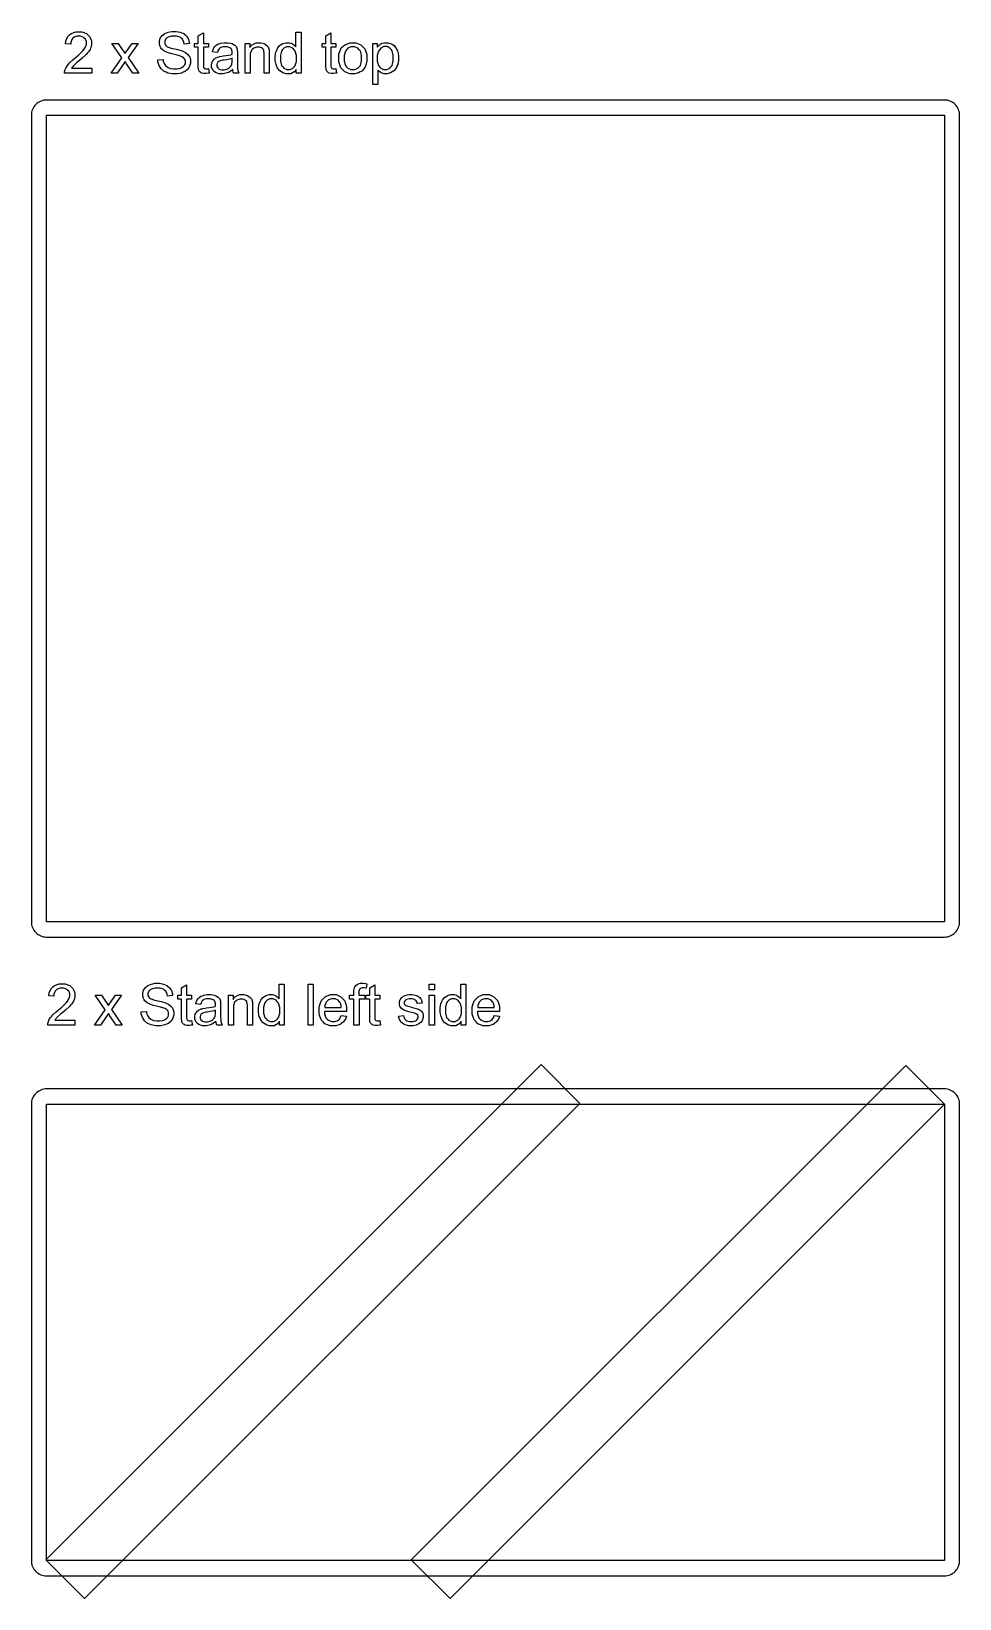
# Model space of a CAD drawing. Extents: x -3889 to -458, y -943 to -393.
# Drawn here: x -1152 to -847, y -936 to -421 of the extents above; entities that cross this region are included whole.
import ezdxf

# ---------------------------------------------------------------- set-up
doc = ezdxf.new("R2010")
doc.units = 0
for name, color, linetype in [('ANNO', 7, 'CONTINUOUS'), ('NEST-BOUNDARY', 7, 'CONTINUOUS'), ('POCKET-6_2', 30, 'CONTINUOUS'), ('PROFILE', 5, 'CONTINUOUS')]:
    doc.layers.add(name, color=color, linetype=linetype)

msp = doc.modelspace()

# ---------------------------------------------------------------- linework, layer by layer
at = {"layer": 'ANNO'}
for points in [[(-1131.83, -433.36), (-1131.83, -434.95), (-1140.74, -434.95), (-1140.75, -434.65), (-1140.65, -434.07), (-1140.55, -433.8), (-1140.38, -433.34), (-1139.83, -432.45), (-1139.46, -432), (-1139.08, -431.56), (-1138, -430.54), (-1137.29, -429.96), (-1136.2, -429.06), (-1134.71, -427.63), (-1134.32, -427.1), (-1133.93, -426.57), (-1133.54, -425.58), (-1133.54, -425.11), (-1133.54, -424.61), (-1133.9, -423.79), (-1134.25, -423.45), (-1134.6, -423.11), (-1135.52, -422.77), (-1136.09, -422.77), (-1136.68, -422.77), (-1137.64, -423.13), (-1138, -423.49), (-1138.36, -423.85), (-1138.72, -424.84), (-1138.73, -425.47), (-1140.43, -425.3), (-1140.34, -424.34), (-1139.68, -422.89), (-1139.11, -422.39), (-1138.54, -421.89), (-1137.01, -421.4), (-1136.05, -421.4), (-1135.08, -421.4), (-1133.54, -421.93), (-1132.98, -422.47), (-1132.41, -423.01), (-1131.84, -424.35), (-1131.84, -425.14), (-1131.84, -425.55), (-1132.01, -426.35), (-1132.18, -426.74), (-1132.34, -427.13), (-1132.89, -427.95), (-1133.28, -428.39), (-1133.66, -428.82), (-1134.94, -430.01), (-1135.83, -430.76), (-1136.57, -431.39), (-1137.53, -432.24), (-1137.74, -432.46), (-1137.95, -432.68), (-1138.3, -433.13), (-1138.44, -433.36)], [(-1110.07, -430.62), (-1108.38, -430.47), (-1108.32, -430.98), (-1108.04, -431.81), (-1107.82, -432.13), (-1107.61, -432.46), (-1106.93, -432.98), (-1106.47, -433.18), (-1106.01, -433.39), (-1104.98, -433.59), (-1104.4, -433.59), (-1103.9, -433.59), (-1103, -433.43), (-1102.61, -433.28), (-1102.22, -433.13), (-1101.63, -432.71), (-1101.44, -432.45), (-1101.25, -432.18), (-1101.06, -431.6), (-1101.06, -431.29), (-1101.06, -430.97), (-1101.25, -430.42), (-1101.44, -430.18), (-1101.62, -429.95), (-1102.23, -429.55), (-1102.66, -429.39), (-1102.93, -429.28), (-1104.13, -428.95), (-1105.06, -428.73), (-1105.99, -428.5), (-1107.29, -428.08), (-1107.66, -427.88), (-1108.14, -427.63), (-1108.86, -427), (-1109.1, -426.63), (-1109.33, -426.25), (-1109.57, -425.41), (-1109.57, -424.94), (-1109.57, -424.43), (-1109.28, -423.48), (-1108.99, -423.03), (-1108.7, -422.59), (-1107.85, -421.91), (-1107.3, -421.68), (-1106.74, -421.45), (-1105.5, -421.22), (-1104.82, -421.22), (-1104.07, -421.22), (-1102.75, -421.46), (-1102.18, -421.7), (-1101.6, -421.95), (-1100.72, -422.66), (-1100.42, -423.13), (-1100.11, -423.6), (-1099.78, -424.66), (-1099.75, -425.26), (-1101.47, -425.39), (-1101.54, -424.75), (-1102, -423.78), (-1102.4, -423.45), (-1102.8, -423.13), (-1103.98, -422.8), (-1104.75, -422.8), (-1105.56, -422.8), (-1106.74, -423.1), (-1107.11, -423.39), (-1107.48, -423.69), (-1107.85, -424.41), (-1107.85, -424.83), (-1107.85, -425.19), (-1107.59, -425.79), (-1107.33, -426.02), (-1107.07, -426.26), (-1105.73, -426.74), (-1104.64, -426.99), (-1103.55, -427.23), (-1102.06, -427.66), (-1101.65, -427.85), (-1101.06, -428.12), (-1100.19, -428.81), (-1099.91, -429.22), (-1099.63, -429.64), (-1099.35, -430.6), (-1099.35, -431.14), (-1099.35, -431.68), (-1099.66, -432.69), (-1099.96, -433.17), (-1100.27, -433.65), (-1101.16, -434.39), (-1101.73, -434.65), (-1102.31, -434.91), (-1103.61, -435.18), (-1104.33, -435.18), (-1105.24, -435.18), (-1106.77, -434.91), (-1107.39, -434.65), (-1108.01, -434.38), (-1108.98, -433.58), (-1109.33, -433.04), (-1109.68, -432.5), (-1110.05, -431.29)], [(-1093.5, -433.47), (-1093.26, -434.94), (-1093.61, -435.01), (-1094.24, -435.08), (-1094.51, -435.08), (-1094.96, -435.08), (-1095.66, -434.94), (-1095.91, -434.8), (-1096.16, -434.66), (-1096.51, -434.28), (-1096.61, -434.05), (-1096.71, -433.81), (-1096.81, -432.83), (-1096.81, -432.08), (-1096.81, -426.44), (-1098.04, -426.44), (-1098.04, -425.16), (-1096.81, -425.16), (-1096.81, -422.74), (-1095.15, -421.75), (-1095.15, -425.16), (-1093.5, -425.16), (-1093.5, -426.44), (-1095.15, -426.44), (-1095.15, -432.18), (-1095.15, -432.53), (-1095.11, -432.99), (-1095.06, -433.09), (-1095.02, -433.19), (-1094.88, -433.35), (-1094.78, -433.41), (-1094.68, -433.47), (-1094.4, -433.53), (-1094.22, -433.53), (-1094.09, -433.53), (-1093.73, -433.5)], [(-1064.6, -434.95), (-1064.6, -433.71), (-1065.06, -434.44), (-1066.43, -435.17), (-1067.33, -435.17), (-1067.92, -435.17), (-1068.99, -434.84), (-1069.48, -434.52), (-1069.97, -434.2), (-1070.73, -433.3), (-1071, -432.72), (-1071.27, -432.14), (-1071.54, -430.82), (-1071.54, -430.07), (-1071.54, -429.33), (-1071.3, -428.01), (-1071.05, -427.41), (-1070.81, -426.81), (-1070.08, -425.9), (-1069.59, -425.58), (-1069.1, -425.26), (-1068.02, -424.95), (-1067.41, -424.95), (-1066.97, -424.95), (-1066.19, -425.13), (-1065.84, -425.32), (-1065.5, -425.51), (-1064.94, -426), (-1064.72, -426.3), (-1064.72, -421.45), (-1063.06, -421.45), (-1063.06, -434.95)], [(-1051.6, -433.47), (-1051.36, -434.94), (-1051.71, -435.01), (-1052.33, -435.08), (-1052.61, -435.08), (-1053.06, -435.08), (-1053.76, -434.94), (-1054.01, -434.8), (-1054.25, -434.66), (-1054.6, -434.28), (-1054.7, -434.05), (-1054.81, -433.81), (-1054.91, -432.83), (-1054.91, -432.08), (-1054.91, -426.44), (-1056.14, -426.44), (-1056.14, -425.16), (-1054.91, -425.16), (-1054.91, -422.74), (-1053.25, -421.75), (-1053.25, -425.16), (-1051.6, -425.16), (-1051.6, -426.44), (-1053.25, -426.44), (-1053.25, -432.18), (-1053.25, -432.53), (-1053.2, -432.99), (-1053.16, -433.09), (-1053.12, -433.19), (-1052.98, -433.35), (-1052.88, -433.41), (-1052.78, -433.47), (-1052.5, -433.53), (-1052.32, -433.53), (-1052.18, -433.53), (-1051.82, -433.5)], [(-1125.46, -434.95), (-1121.89, -429.88), (-1125.19, -425.16), (-1123.14, -425.16), (-1121.6, -427.46), (-1121.39, -427.78), (-1121.06, -428.32), (-1120.94, -428.53), (-1120.73, -428.25), (-1120.36, -427.72), (-1120.2, -427.48), (-1118.56, -425.16), (-1116.57, -425.16), (-1119.87, -429.85), (-1116.32, -434.95), (-1118.34, -434.95), (-1120.36, -431.92), (-1120.83, -431.17), (-1123.45, -434.95)], [(-1085.51, -433.75), (-1085.97, -434.14), (-1086.86, -434.69), (-1087.29, -434.85), (-1087.71, -435.01), (-1088.63, -435.17), (-1089.11, -435.17), (-1089.92, -435.17), (-1091.15, -434.77), (-1091.59, -434.38), (-1092.02, -433.99), (-1092.45, -432.98), (-1092.45, -432.37), (-1092.45, -432.01), (-1092.29, -431.35), (-1092.12, -431.06), (-1091.96, -430.76), (-1091.53, -430.28), (-1091.27, -430.1), (-1091, -429.92), (-1090.41, -429.65), (-1090.08, -429.56), (-1089.83, -429.49), (-1089.1, -429.37), (-1088.61, -429.31), (-1087.6, -429.19), (-1086.13, -428.91), (-1085.66, -428.74), (-1085.65, -428.57), (-1085.65, -428.35), (-1085.65, -428.31), (-1085.65, -427.8), (-1085.88, -427.09), (-1086.12, -426.88), (-1086.43, -426.6), (-1087.37, -426.32), (-1088, -426.32), (-1088.58, -426.32), (-1089.45, -426.53), (-1089.72, -426.73), (-1090, -426.93), (-1090.41, -427.66), (-1090.55, -428.17), (-1092.17, -427.96), (-1092.06, -427.44), (-1091.69, -426.6), (-1091.44, -426.28), (-1091.19, -425.96), (-1090.45, -425.46), (-1089.98, -425.29), (-1089.5, -425.12), (-1088.39, -424.95), (-1087.76, -424.95), (-1087.13, -424.95), (-1086.11, -425.09), (-1085.72, -425.24), (-1085.33, -425.39), (-1084.75, -425.76), (-1084.57, -425.98), (-1084.39, -426.21), (-1084.13, -426.77), (-1084.06, -427.11), (-1084.01, -427.32), (-1083.97, -428.09), (-1083.97, -428.64), (-1083.97, -430.85), (-1083.97, -432), (-1083.92, -433.47), (-1083.87, -433.77), (-1083.81, -434.08), (-1083.6, -434.67), (-1083.45, -434.95), (-1085.17, -434.95), (-1085.31, -434.69), (-1085.47, -434.09)], [(-1081.41, -434.95), (-1081.41, -425.16), (-1079.91, -425.16), (-1079.91, -426.55), (-1079.37, -425.75), (-1077.82, -424.95), (-1076.8, -424.95), (-1076.36, -424.95), (-1075.55, -425.11), (-1075.18, -425.26), (-1074.81, -425.42), (-1074.26, -425.84), (-1074.08, -426.1), (-1073.89, -426.36), (-1073.63, -426.97), (-1073.56, -427.32), (-1073.52, -427.55), (-1073.47, -428.36), (-1073.47, -428.93), (-1073.47, -434.95), (-1075.13, -434.95), (-1075.13, -428.99), (-1075.13, -428.49), (-1075.23, -427.73), (-1075.32, -427.48), (-1075.42, -427.23), (-1075.76, -426.83), (-1076.01, -426.68), (-1076.25, -426.53), (-1076.83, -426.38), (-1077.16, -426.38), (-1077.69, -426.38), (-1078.6, -426.71), (-1078.98, -427.05), (-1079.36, -427.39), (-1079.75, -428.66), (-1079.75, -429.6), (-1079.75, -434.95)], [(-1069.84, -430.07), (-1069.84, -431.01), (-1069.44, -432.41), (-1069.05, -432.87), (-1068.65, -433.34), (-1067.72, -433.8), (-1067.18, -433.8), (-1066.63, -433.8), (-1065.71, -433.36), (-1065.33, -432.91), (-1064.95, -432.47), (-1064.57, -431.12), (-1064.57, -430.21), (-1064.57, -429.2), (-1064.96, -427.73), (-1065.35, -427.26), (-1065.73, -426.79), (-1066.69, -426.32), (-1067.25, -426.32), (-1067.8, -426.32), (-1068.73, -426.77), (-1069.1, -427.22), (-1069.47, -427.68), (-1069.84, -429.1)], [(-1050.6, -430.06), (-1050.6, -428.7), (-1049.85, -426.69), (-1049.09, -426.03), (-1048.46, -425.49), (-1046.93, -424.95), (-1046.02, -424.95), (-1045.01, -424.95), (-1043.37, -425.61), (-1042.73, -426.27), (-1042.09, -426.93), (-1041.45, -428.75), (-1041.45, -429.92), (-1041.45, -430.86), (-1041.73, -432.35), (-1042.01, -432.89), (-1042.3, -433.43), (-1043.12, -434.27), (-1043.66, -434.57), (-1044.2, -434.87), (-1045.38, -435.17), (-1046.02, -435.17), (-1047.04, -435.17), (-1048.7, -434.51), (-1049.34, -433.85), (-1049.97, -433.19), (-1050.6, -431.29)], [(-1048.9, -430.06), (-1048.9, -431), (-1048.49, -432.4), (-1048.08, -432.87), (-1047.67, -433.34), (-1046.64, -433.8), (-1046.02, -433.8), (-1045.4, -433.8), (-1044.38, -433.33), (-1043.97, -432.86), (-1043.56, -432.39), (-1043.15, -430.96), (-1043.15, -430), (-1043.15, -429.1), (-1043.56, -427.72), (-1043.97, -427.26), (-1044.38, -426.79), (-1045.41, -426.32), (-1046.02, -426.32), (-1046.64, -426.32), (-1047.67, -426.79), (-1048.08, -427.25), (-1048.49, -427.72), (-1048.9, -429.12)], [(-1039.5, -438.69), (-1039.5, -425.16), (-1037.99, -425.16), (-1037.99, -426.44), (-1037.72, -426.06), (-1037.12, -425.5), (-1036.79, -425.32), (-1036.45, -425.13), (-1035.64, -424.95), (-1035.16, -424.95), (-1034.54, -424.95), (-1033.43, -425.27), (-1032.96, -425.59), (-1032.48, -425.91), (-1031.76, -426.82), (-1031.51, -427.41), (-1031.27, -428), (-1031.03, -429.28), (-1031.03, -429.98), (-1031.03, -430.73), (-1031.29, -432.08), (-1031.56, -432.68), (-1031.83, -433.29), (-1032.61, -434.21), (-1033.12, -434.53), (-1033.64, -434.85), (-1034.71, -435.17), (-1035.28, -435.17), (-1035.69, -435.17), (-1036.43, -434.99), (-1036.76, -434.82), (-1037.09, -434.64), (-1037.63, -434.2), (-1037.84, -433.93), (-1037.84, -438.69)], [(-1038, -430.11), (-1038, -431.05), (-1037.62, -432.45), (-1037.24, -432.9), (-1036.86, -433.35), (-1035.94, -433.8), (-1035.4, -433.8), (-1034.85, -433.8), (-1033.9, -433.33), (-1033.51, -432.87), (-1033.12, -432.4), (-1032.73, -430.95), (-1032.73, -429.97), (-1032.73, -429.04), (-1033.11, -427.64), (-1033.49, -427.17), (-1033.88, -426.71), (-1034.79, -426.24), (-1035.32, -426.24), (-1035.85, -426.24), (-1036.79, -426.74), (-1037.19, -427.23), (-1037.6, -427.73), (-1038, -429.17)], [(-1085.65, -430.04), (-1086.1, -430.22), (-1087.45, -430.53), (-1088.35, -430.66), (-1088.86, -430.74), (-1089.59, -430.9), (-1089.8, -430.99), (-1090.01, -431.09), (-1090.34, -431.36), (-1090.45, -431.53), (-1090.57, -431.71), (-1090.68, -432.1), (-1090.68, -432.32), (-1090.68, -432.65), (-1090.43, -433.21), (-1090.18, -433.43), (-1089.93, -433.65), (-1089.2, -433.87), (-1088.72, -433.87), (-1088.24, -433.87), (-1087.39, -433.66), (-1087.02, -433.45), (-1086.64, -433.24), (-1086.1, -432.67), (-1085.92, -432.3), (-1085.79, -432.02), (-1085.66, -431.19), (-1085.66, -430.64)], [(-1137.32, -746.13), (-1137.32, -747.72), (-1146.23, -747.72), (-1146.24, -747.42), (-1146.14, -746.84), (-1146.04, -746.57), (-1145.87, -746.11), (-1145.32, -745.21), (-1144.95, -744.77), (-1144.57, -744.33), (-1143.49, -743.31), (-1142.79, -742.73), (-1141.69, -741.83), (-1140.2, -740.4), (-1139.81, -739.87), (-1139.43, -739.34), (-1139.04, -738.35), (-1139.04, -737.88), (-1139.04, -737.38), (-1139.39, -736.56), (-1139.74, -736.22), (-1140.09, -735.88), (-1141.01, -735.54), (-1141.58, -735.54), (-1142.18, -735.54), (-1143.13, -735.9), (-1143.49, -736.26), (-1143.85, -736.62), (-1144.22, -737.61), (-1144.22, -738.24), (-1145.92, -738.07), (-1145.83, -737.11), (-1145.18, -735.66), (-1144.61, -735.16), (-1144.03, -734.66), (-1142.5, -734.17), (-1141.54, -734.17), (-1140.57, -734.17), (-1139.03, -734.7), (-1138.47, -735.24), (-1137.9, -735.78), (-1137.34, -737.12), (-1137.34, -737.91), (-1137.34, -738.32), (-1137.5, -739.12), (-1137.67, -739.51), (-1137.83, -739.9), (-1138.38, -740.72), (-1138.77, -741.16), (-1139.15, -741.59), (-1140.43, -742.78), (-1141.32, -743.53), (-1142.06, -744.16), (-1143.02, -745.01), (-1143.23, -745.23), (-1143.44, -745.45), (-1143.79, -745.9), (-1143.93, -746.13)], [(-1115.56, -743.39), (-1113.87, -743.24), (-1113.81, -743.74), (-1113.53, -744.58), (-1113.32, -744.9), (-1113.1, -745.23), (-1112.42, -745.75), (-1111.96, -745.95), (-1111.5, -746.16), (-1110.47, -746.36), (-1109.9, -746.36), (-1109.39, -746.36), (-1108.49, -746.2), (-1108.1, -746.05), (-1107.71, -745.9), (-1107.13, -745.48), (-1106.94, -745.22), (-1106.75, -744.95), (-1106.56, -744.37), (-1106.56, -744.06), (-1106.56, -743.74), (-1106.74, -743.19), (-1106.93, -742.95), (-1107.11, -742.71), (-1107.72, -742.32), (-1108.15, -742.16), (-1108.42, -742.05), (-1109.62, -741.72), (-1110.55, -741.5), (-1111.48, -741.27), (-1112.78, -740.85), (-1113.15, -740.65), (-1113.63, -740.4), (-1114.35, -739.77), (-1114.59, -739.4), (-1114.82, -739.02), (-1115.06, -738.18), (-1115.06, -737.71), (-1115.06, -737.2), (-1114.77, -736.25), (-1114.48, -735.8), (-1114.19, -735.36), (-1113.35, -734.68), (-1112.79, -734.45), (-1112.23, -734.22), (-1110.99, -733.99), (-1110.31, -733.99), (-1109.56, -733.99), (-1108.24, -734.23), (-1107.67, -734.47), (-1107.1, -734.72), (-1106.22, -735.43), (-1105.91, -735.9), (-1105.6, -736.37), (-1105.27, -737.43), (-1105.25, -738.03), (-1106.96, -738.16), (-1107.03, -737.52), (-1107.5, -736.55), (-1107.89, -736.22), (-1108.29, -735.9), (-1109.47, -735.57), (-1110.25, -735.57), (-1111.05, -735.57), (-1112.23, -735.87), (-1112.61, -736.16), (-1112.98, -736.46), (-1113.35, -737.18), (-1113.35, -737.6), (-1113.35, -737.96), (-1113.08, -738.56), (-1112.82, -738.79), (-1112.56, -739.03), (-1111.22, -739.51), (-1110.13, -739.76), (-1109.04, -740), (-1107.55, -740.43), (-1107.14, -740.62), (-1106.55, -740.89), (-1105.68, -741.58), (-1105.4, -741.99), (-1105.12, -742.41), (-1104.84, -743.37), (-1104.84, -743.91), (-1104.84, -744.45), (-1105.15, -745.46), (-1105.46, -745.94), (-1105.76, -746.42), (-1106.65, -747.16), (-1107.22, -747.42), (-1107.8, -747.68), (-1109.1, -747.95), (-1109.82, -747.95), (-1110.73, -747.95), (-1112.26, -747.68), (-1112.88, -747.42), (-1113.5, -747.15), (-1114.47, -746.35), (-1114.82, -745.81), (-1115.17, -745.27), (-1115.54, -744.06)], [(-1099, -746.24), (-1098.75, -747.71), (-1099.1, -747.78), (-1099.73, -747.85), (-1100, -747.85), (-1100.45, -747.85), (-1101.15, -747.71), (-1101.4, -747.57), (-1101.65, -747.43), (-1102, -747.05), (-1102.1, -746.82), (-1102.2, -746.58), (-1102.3, -745.6), (-1102.3, -744.85), (-1102.3, -739.21), (-1103.53, -739.21), (-1103.53, -737.93), (-1102.3, -737.93), (-1102.3, -735.51), (-1100.64, -734.52), (-1100.64, -737.93), (-1099, -737.93), (-1099, -739.21), (-1100.64, -739.21), (-1100.64, -744.95), (-1100.64, -745.3), (-1100.6, -745.76), (-1100.56, -745.86), (-1100.51, -745.96), (-1100.37, -746.12), (-1100.27, -746.18), (-1100.18, -746.24), (-1099.9, -746.3), (-1099.71, -746.3), (-1099.58, -746.3), (-1099.22, -746.27)], [(-1070.09, -747.72), (-1070.09, -746.48), (-1070.56, -747.21), (-1071.92, -747.94), (-1072.83, -747.94), (-1073.41, -747.94), (-1074.48, -747.61), (-1074.97, -747.29), (-1075.46, -746.97), (-1076.22, -746.07), (-1076.49, -745.49), (-1076.76, -744.91), (-1077.03, -743.59), (-1077.03, -742.84), (-1077.03, -742.1), (-1076.79, -740.77), (-1076.54, -740.18), (-1076.3, -739.58), (-1075.57, -738.67), (-1075.08, -738.35), (-1074.6, -738.03), (-1073.51, -737.72), (-1072.91, -737.72), (-1072.46, -737.72), (-1071.68, -737.9), (-1071.33, -738.09), (-1070.99, -738.28), (-1070.43, -738.76), (-1070.21, -739.07), (-1070.21, -734.22), (-1068.55, -734.22), (-1068.55, -747.72)], [(-1060.75, -747.72), (-1060.75, -734.22), (-1059.09, -734.22), (-1059.09, -747.72)], [(-1045.65, -747.72), (-1045.65, -739.21), (-1047.11, -739.21), (-1047.11, -737.93), (-1045.65, -737.93), (-1045.65, -736.89), (-1045.65, -736.4), (-1045.57, -735.67), (-1045.48, -735.43), (-1045.36, -735.11), (-1044.94, -734.59), (-1044.64, -734.39), (-1044.33, -734.19), (-1043.49, -733.99), (-1042.95, -733.99), (-1042.6, -733.99), (-1041.82, -734.07), (-1041.4, -734.15), (-1041.65, -735.59), (-1041.91, -735.55), (-1042.4, -735.5), (-1042.63, -735.5), (-1043, -735.5), (-1043.54, -735.66), (-1043.69, -735.82), (-1043.85, -735.99), (-1044.01, -736.59), (-1044.01, -737.03), (-1044.01, -737.93), (-1042.1, -737.93), (-1042.1, -739.21), (-1043.99, -739.21), (-1043.99, -747.72)], [(-1037.19, -746.24), (-1036.95, -747.71), (-1037.3, -747.78), (-1037.92, -747.85), (-1038.2, -747.85), (-1038.65, -747.85), (-1039.35, -747.71), (-1039.6, -747.57), (-1039.85, -747.43), (-1040.2, -747.05), (-1040.3, -746.82), (-1040.4, -746.58), (-1040.5, -745.6), (-1040.5, -744.85), (-1040.5, -739.21), (-1041.73, -739.21), (-1041.73, -737.93), (-1040.5, -737.93), (-1040.5, -735.51), (-1038.84, -734.52), (-1038.84, -737.93), (-1037.19, -737.93), (-1037.19, -739.21), (-1038.84, -739.21), (-1038.84, -744.95), (-1038.84, -745.3), (-1038.8, -745.76), (-1038.75, -745.86), (-1038.71, -745.96), (-1038.57, -746.12), (-1038.47, -746.18), (-1038.37, -746.24), (-1038.09, -746.3), (-1037.91, -746.3), (-1037.77, -746.3), (-1037.42, -746.27)], [(-1020.9, -736.12), (-1020.9, -734.22), (-1019.24, -734.22), (-1019.24, -736.12)], [(-1010.39, -747.72), (-1010.39, -746.48), (-1010.86, -747.21), (-1012.23, -747.94), (-1013.13, -747.94), (-1013.71, -747.94), (-1014.79, -747.61), (-1015.28, -747.29), (-1015.77, -746.97), (-1016.53, -746.07), (-1016.8, -745.49), (-1017.06, -744.91), (-1017.33, -743.59), (-1017.33, -742.84), (-1017.33, -742.1), (-1017.09, -740.77), (-1016.85, -740.18), (-1016.6, -739.58), (-1015.87, -738.67), (-1015.39, -738.35), (-1014.9, -738.03), (-1013.81, -737.72), (-1013.21, -737.72), (-1012.77, -737.72), (-1011.98, -737.9), (-1011.64, -738.09), (-1011.29, -738.28), (-1010.73, -738.76), (-1010.52, -739.07), (-1010.52, -734.22), (-1008.86, -734.22), (-1008.86, -747.72)], [(-1130.95, -747.72), (-1127.38, -742.65), (-1130.68, -737.93), (-1128.63, -737.93), (-1127.09, -740.23), (-1126.88, -740.55), (-1126.55, -741.09), (-1126.43, -741.3), (-1126.22, -741.02), (-1125.85, -740.49), (-1125.69, -740.25), (-1124.05, -737.93), (-1122.06, -737.93), (-1125.36, -742.62), (-1121.81, -747.72), (-1123.83, -747.72), (-1125.85, -744.69), (-1126.32, -743.94), (-1128.95, -747.72)], [(-1091, -746.52), (-1091.47, -746.91), (-1092.35, -747.46), (-1092.78, -747.62), (-1093.2, -747.78), (-1094.12, -747.94), (-1094.6, -747.94), (-1095.41, -747.94), (-1096.65, -747.54), (-1097.08, -747.15), (-1097.51, -746.75), (-1097.94, -745.75), (-1097.94, -745.14), (-1097.94, -744.78), (-1097.78, -744.12), (-1097.62, -743.82), (-1097.45, -743.53), (-1097.03, -743.05), (-1096.76, -742.87), (-1096.5, -742.69), (-1095.9, -742.42), (-1095.57, -742.33), (-1095.33, -742.26), (-1094.59, -742.14), (-1094.1, -742.08), (-1093.1, -741.96), (-1091.62, -741.68), (-1091.15, -741.51), (-1091.14, -741.34), (-1091.14, -741.12), (-1091.14, -741.08), (-1091.14, -740.57), (-1091.37, -739.86), (-1091.61, -739.65), (-1091.92, -739.37), (-1092.87, -739.09), (-1093.49, -739.09), (-1094.08, -739.09), (-1094.94, -739.3), (-1095.22, -739.5), (-1095.49, -739.7), (-1095.91, -740.43), (-1096.04, -740.94), (-1097.66, -740.73), (-1097.55, -740.21), (-1097.18, -739.37), (-1096.93, -739.05), (-1096.68, -738.73), (-1095.95, -738.23), (-1095.47, -738.06), (-1094.99, -737.89), (-1093.88, -737.72), (-1093.25, -737.72), (-1092.62, -737.72), (-1091.61, -737.86), (-1091.21, -738.01), (-1090.82, -738.16), (-1090.25, -738.53), (-1090.06, -738.75), (-1089.88, -738.98), (-1089.62, -739.54), (-1089.55, -739.88), (-1089.51, -740.09), (-1089.46, -740.86), (-1089.46, -741.41), (-1089.46, -743.62), (-1089.46, -744.77), (-1089.41, -746.24), (-1089.36, -746.54), (-1089.31, -746.85), (-1089.09, -747.44), (-1088.94, -747.72), (-1090.67, -747.72), (-1090.8, -747.46), (-1090.97, -746.86)], [(-1086.9, -747.72), (-1086.9, -737.93), (-1085.4, -737.93), (-1085.4, -739.32), (-1084.86, -738.52), (-1083.31, -737.72), (-1082.3, -737.72), (-1081.86, -737.72), (-1081.04, -737.87), (-1080.67, -738.03), (-1080.3, -738.19), (-1079.75, -738.61), (-1079.57, -738.87), (-1079.38, -739.13), (-1079.13, -739.74), (-1079.05, -740.09), (-1079.01, -740.32), (-1078.96, -741.13), (-1078.96, -741.7), (-1078.96, -747.72), (-1080.62, -747.72), (-1080.62, -741.76), (-1080.62, -741.26), (-1080.72, -740.5), (-1080.81, -740.25), (-1080.91, -740), (-1081.25, -739.6), (-1081.5, -739.45), (-1081.74, -739.3), (-1082.32, -739.15), (-1082.65, -739.15), (-1083.18, -739.15), (-1084.09, -739.48), (-1084.47, -739.82), (-1084.86, -740.16), (-1085.24, -741.43), (-1085.24, -742.37), (-1085.24, -747.72)], [(-1075.33, -742.84), (-1075.33, -743.78), (-1074.93, -745.18), (-1074.54, -745.64), (-1074.14, -746.11), (-1073.21, -746.57), (-1072.67, -746.57), (-1072.13, -746.57), (-1071.2, -746.13), (-1070.82, -745.68), (-1070.44, -745.24), (-1070.06, -743.89), (-1070.06, -742.98), (-1070.06, -741.97), (-1070.45, -740.5), (-1070.84, -740.03), (-1071.22, -739.56), (-1072.18, -739.09), (-1072.74, -739.09), (-1073.3, -739.09), (-1074.22, -739.54), (-1074.59, -739.99), (-1074.96, -740.45), (-1075.33, -741.87)], [(-1049.85, -744.56), (-1048.13, -744.78), (-1048.33, -745.53), (-1049.08, -746.69), (-1049.63, -747.11), (-1050.18, -747.52), (-1051.57, -747.94), (-1052.42, -747.94), (-1053.5, -747.94), (-1055.19, -747.27), (-1055.82, -746.61), (-1056.45, -745.95), (-1057.08, -744.1), (-1057.08, -742.91), (-1057.08, -741.67), (-1056.44, -739.76), (-1055.81, -739.08), (-1055.17, -738.4), (-1053.53, -737.72), (-1052.52, -737.72), (-1051.54, -737.72), (-1049.94, -738.38), (-1049.32, -739.05), (-1048.69, -739.72), (-1048.07, -741.6), (-1048.07, -742.81), (-1048.07, -742.88), (-1048.08, -743.1), (-1048.08, -743.25), (-1055.38, -743.25), (-1055.33, -744.06), (-1054.88, -745.29), (-1054.47, -745.72), (-1054.06, -746.14), (-1053.04, -746.57), (-1052.42, -746.57), (-1051.97, -746.57), (-1051.19, -746.33), (-1050.87, -746.09), (-1050.55, -745.85), (-1050.04, -745.09)], [(-1055.28, -741.89), (-1049.83, -741.89), (-1049.88, -741.27), (-1050.2, -740.35), (-1050.45, -740.04), (-1050.85, -739.56), (-1051.87, -739.08), (-1052.5, -739.08), (-1053.08, -739.08), (-1054.03, -739.46), (-1054.42, -739.84), (-1054.81, -740.23), (-1055.24, -741.25)], [(-1031, -744.79), (-1029.36, -744.53), (-1029.29, -745.03), (-1028.91, -745.78), (-1028.59, -746.05), (-1028.28, -746.31), (-1027.4, -746.57), (-1026.83, -746.57), (-1026.26, -746.57), (-1025.41, -746.34), (-1025.14, -746.11), (-1024.86, -745.87), (-1024.58, -745.33), (-1024.58, -745.02), (-1024.58, -744.74), (-1024.83, -744.29), (-1025.07, -744.13), (-1025.24, -744.02), (-1026.09, -743.74), (-1026.76, -743.57), (-1027.67, -743.34), (-1028.94, -742.94), (-1029.29, -742.78), (-1029.64, -742.61), (-1030.18, -742.14), (-1030.36, -741.85), (-1030.54, -741.55), (-1030.73, -740.89), (-1030.73, -740.53), (-1030.73, -740.21), (-1030.58, -739.6), (-1030.43, -739.32), (-1030.28, -739.04), (-1029.87, -738.58), (-1029.61, -738.4), (-1029.42, -738.25), (-1028.89, -738.01), (-1028.56, -737.91), (-1028.22, -737.81), (-1027.51, -737.72), (-1027.12, -737.72), (-1026.55, -737.72), (-1025.54, -737.88), (-1025.1, -738.05), (-1024.67, -738.21), (-1024.03, -738.66), (-1023.82, -738.94), (-1023.61, -739.23), (-1023.33, -739.98), (-1023.25, -740.46), (-1024.87, -740.67), (-1024.92, -740.3), (-1025.24, -739.71), (-1025.51, -739.5), (-1025.77, -739.29), (-1026.52, -739.08), (-1027, -739.08), (-1027.57, -739.08), (-1028.39, -739.27), (-1028.63, -739.46), (-1028.88, -739.65), (-1029.12, -740.09), (-1029.12, -740.34), (-1029.12, -740.5), (-1029.02, -740.79), (-1028.92, -740.92), (-1028.82, -741.05), (-1028.5, -741.27), (-1028.28, -741.36), (-1028.16, -741.41), (-1027.43, -741.62), (-1026.82, -741.78), (-1025.94, -742.02), (-1024.71, -742.4), (-1024.37, -742.55), (-1024.02, -742.7), (-1023.48, -743.14), (-1023.28, -743.42), (-1023.08, -743.71), (-1022.88, -744.42), (-1022.88, -744.84), (-1022.88, -745.26), (-1023.12, -746.04), (-1023.37, -746.4), (-1023.61, -746.77), (-1024.3, -747.33), (-1024.76, -747.53), (-1025.21, -747.74), (-1026.24, -747.94), (-1026.82, -747.94), (-1027.77, -747.94), (-1029.22, -747.54), (-1029.72, -747.14), (-1030.22, -746.75), (-1030.86, -745.57)], [(-1020.9, -747.72), (-1020.9, -737.93), (-1019.24, -737.93), (-1019.24, -747.72)], [(-1015.63, -742.84), (-1015.63, -743.78), (-1015.24, -745.18), (-1014.84, -745.64), (-1014.45, -746.11), (-1013.51, -746.57), (-1012.97, -746.57), (-1012.43, -746.57), (-1011.51, -746.13), (-1011.13, -745.68), (-1010.75, -745.24), (-1010.37, -743.89), (-1010.37, -742.98), (-1010.37, -741.97), (-1010.75, -740.5), (-1011.14, -740.03), (-1011.53, -739.56), (-1012.48, -739.09), (-1013.05, -739.09), (-1013.6, -739.09), (-1014.52, -739.54), (-1014.89, -739.99), (-1015.26, -740.45), (-1015.63, -741.87)], [(-999.57, -744.56), (-997.85, -744.78), (-998.06, -745.53), (-998.81, -746.69), (-999.35, -747.11), (-999.9, -747.52), (-1001.3, -747.94), (-1002.15, -747.94), (-1003.22, -747.94), (-1004.92, -747.27), (-1005.55, -746.61), (-1006.18, -745.95), (-1006.8, -744.1), (-1006.8, -742.91), (-1006.8, -741.67), (-1006.17, -739.76), (-1005.53, -739.08), (-1004.9, -738.4), (-1003.25, -737.72), (-1002.24, -737.72), (-1001.26, -737.72), (-999.66, -738.38), (-999.04, -739.05), (-998.42, -739.72), (-997.8, -741.6), (-997.8, -742.81), (-997.8, -742.88), (-997.8, -743.1), (-997.81, -743.25), (-1005.1, -743.25), (-1005.06, -744.06), (-1004.6, -745.29), (-1004.19, -745.72), (-1003.78, -746.14), (-1002.76, -746.57), (-1002.15, -746.57), (-1001.69, -746.57), (-1000.92, -746.33), (-1000.59, -746.09), (-1000.27, -745.85), (-999.76, -745.09)], [(-1005.01, -741.89), (-999.55, -741.89), (-999.61, -741.27), (-999.92, -740.35), (-1000.18, -740.04), (-1000.58, -739.56), (-1001.6, -739.08), (-1002.23, -739.08), (-1002.8, -739.08), (-1003.76, -739.46), (-1004.15, -739.84), (-1004.54, -740.23), (-1004.97, -741.25)], [(-1091.14, -742.81), (-1091.59, -742.99), (-1092.94, -743.3), (-1093.84, -743.43), (-1094.36, -743.51), (-1095.08, -743.67), (-1095.29, -743.76), (-1095.5, -743.86), (-1095.83, -744.13), (-1095.94, -744.3), (-1096.06, -744.48), (-1096.17, -744.87), (-1096.17, -745.09), (-1096.17, -745.42), (-1095.92, -745.98), (-1095.67, -746.2), (-1095.42, -746.42), (-1094.69, -746.64), (-1094.21, -746.64), (-1093.73, -746.64), (-1092.88, -746.43), (-1092.51, -746.22), (-1092.14, -746.01), (-1091.59, -745.44), (-1091.41, -745.07), (-1091.28, -744.79), (-1091.15, -743.96), (-1091.15, -743.41)]]:
    msp.add_lwpolyline(points, close=True, dxfattribs=at)
at = {"layer": 'NEST-BOUNDARY'}
for points in [[(-1151.66, -713.78, 0.414214), (-1146.66, -718.78), (-851.66, -718.78, 0.414214), (-846.66, -713.78), (-846.66, -448.78, 0.414214), (-851.66, -443.78), (-1146.66, -443.78, 0.414214), (-1151.66, -448.78)], [(-846.66, -773.68, 0.414214), (-851.66, -768.68), (-1146.66, -768.68, 0.414214), (-1151.66, -773.68), (-1151.66, -923.68, 0.414214), (-1146.66, -928.68), (-851.66, -928.68, 0.414214), (-846.66, -923.68)]]:
    msp.add_lwpolyline(points, format="xyb", close=True, dxfattribs=at)
at = {"layer": 'POCKET-6_2'}
for points in [[(-971.44, -773.43), (-1134.17, -936.16), (-1146.9, -923.44), (-984.16, -760.7)], [(-851.66, -773.68), (-1014.1, -936.12), (-1026.83, -923.4), (-864.39, -760.95)]]:
    msp.add_lwpolyline(points, close=True, dxfattribs=at)
at = {"layer": 'PROFILE'}
for points in [[(-851.66, -713.78), (-1146.66, -713.78), (-1146.66, -448.78), (-851.66, -448.78)], [(-851.66, -923.68), (-1146.66, -923.68), (-1146.66, -773.68), (-851.66, -773.68)]]:
    msp.add_lwpolyline(points, close=True, dxfattribs=at)

doc.saveas('drawing.dxf')
